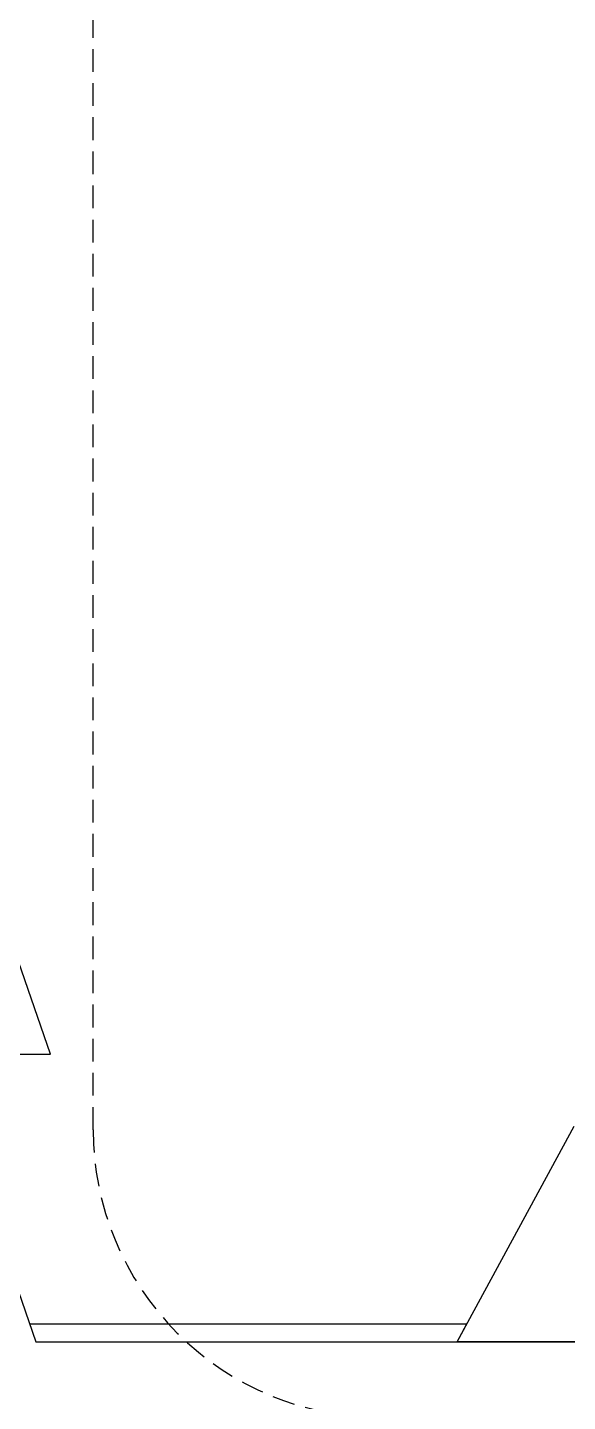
# Model space of a CAD drawing. Header units: millimetres. Extents: x -823 to -490, y -63 to 119.
# Drawn here: x -803.33 to -797.29, y 61.49 to 76.83 of the extents above; entities that cross this region are included whole.
import ezdxf

# ---------------------------------------------------------------- set-up
doc = ezdxf.new("R2010")
doc.units = ezdxf.units.MM
doc.header["$LTSCALE"] = 0.2
doc.header["$MEASUREMENT"] = 0
doc.linetypes.add('DASHED', pattern=[1.905, 1.27, -0.635])
doc.layers.add('DI-Disjuntor', color=1, linetype='Continuous', lineweight=30)

msp = doc.modelspace()

# ---------------------------------------------------------------- linework, layer by layer
for p, q in [((-822.911, 119.085), (-803.233, 62.158)), ((-798.526, 62.158), (-797.22, 64.568)), ((-803.302, 62.36), (-798.417, 62.36)), ((-798.526, 62.158), (-798.417, 62.36)), ((-803.233, 62.158), (-717.917, 62.158)), ((-793.506, 62.158), (-798.526, 62.158))]:
    msp.add_line(p, q)
msp.add_lwpolyline([(-804.344, 65.371), (-803.07, 65.371), (-820.179, 114.868), (-821.454, 114.868)])
at = {"layer": 'DI-Disjuntor', "linetype": 'DASHED'}
msp.add_lwpolyline([(-799.383, 102.82), (-770.505, 102.82, -0.414214), (-767.294, 99.609), (-767.294, 64.527, -0.414214), (-770.505, 61.317), (-799.383, 61.317, -0.414214), (-802.593, 64.527), (-802.593, 99.609, -0.414214)], format="xyb", close=True, dxfattribs=at)

doc.saveas('drawing.dxf')
